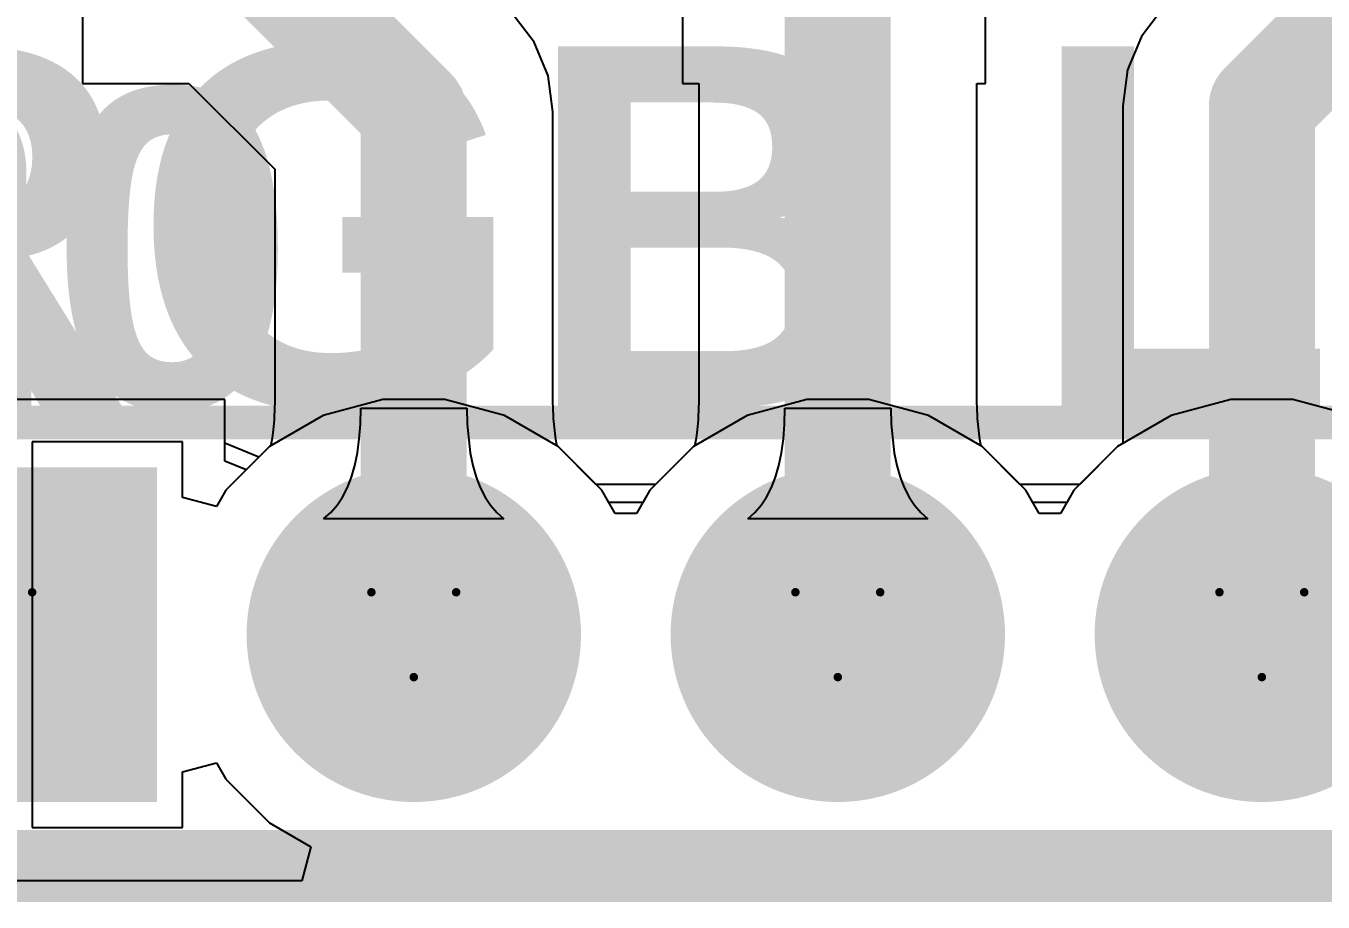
# Model space of a CAD drawing. Header units: inches. Extents: x -3 to 5437, y -3 to 5435.
# Drawn here: x 93.74 to 101.51, y -2.91 to 2.34 of the extents above; entities that cross this region are included whole.
import ezdxf

# ---------------------------------------------------------------- set-up
doc = ezdxf.new("R2010")
doc.units = ezdxf.units.IN
for name, color, linetype in [('Board Outline', 216, 'Continuous'), ('Bottom Layer', 5, 'Continuous'), ('Bottom Solder', 6, 'Continuous'), ('Drill Drawing', 1, 'Continuous'), ('GND', 16, 'Continuous'), ('Multi-Layer', 9, 'Continuous'), ('Pad Holes', 156, 'Continuous'), ('PWR', 76, 'Continuous'), ('Top Layer', 1, 'Continuous'), ('Top Overlay', 2, 'Continuous'), ('Top Solder', 216, 'Continuous')]:
    doc.layers.add(name, color=color, linetype=linetype)
doc.styles.add('Arial_Bold', font='', dxfattribs={"height": 0.2})
doc.styles.get('Arial_Bold').set_extended_font_data('Arial', bold=True)

# ---------------------------------------------------------------- blocks, each defined once
blk = doc.blocks.new('HDR1X4_395')
at = {"layer": 'Bottom Layer'}
blk.add_hatch(color=5, dxfattribs=at).paths.add_polyline_path([(-0.9, 0.9), (0.9, 0.9), (0.9, -0.9), (-0.9, -0.9)])
h = blk.add_hatch(color=5, dxfattribs=at)
edge = h.paths.add_edge_path()
edge.add_arc((2.54, 0), 0.9, 0, 360)
h = blk.add_hatch(color=5, dxfattribs=at)
edge = h.paths.add_edge_path()
edge.add_arc((5.08, 0), 0.9, 0, 360)
h = blk.add_hatch(color=5, dxfattribs=at)
edge = h.paths.add_edge_path()
edge.add_arc((7.62, 0), 0.9, 0, 360)
at = {"layer": 'Bottom Solder'}
blk.add_hatch(color=6, dxfattribs=at).paths.add_polyline_path([(-1.0016, 1.0016), (1.0016, 1.0016), (1.0016, -1.0016), (-1.0016, -1.0016)])
h = blk.add_hatch(color=6, dxfattribs=at)
edge = h.paths.add_edge_path()
edge.add_arc((2.54, 0), 1.0016, 0, 360)
h = blk.add_hatch(color=6, dxfattribs=at)
edge = h.paths.add_edge_path()
edge.add_arc((5.08, 0), 1.0016, 0, 360)
h = blk.add_hatch(color=6, dxfattribs=at)
edge = h.paths.add_edge_path()
edge.add_arc((7.62, 0), 1.0016, 0, 360)
at = {"layer": 'GND'}
blk.add_hatch(color=16, dxfattribs=at).paths.add_polyline_path([(-0.9, 0.9), (0.9, 0.9), (0.9, -0.9), (-0.9, -0.9)])
h = blk.add_hatch(color=16, dxfattribs=at)
edge = h.paths.add_edge_path()
edge.add_arc((2.54, 0), 0.9, 0, 360)
h = blk.add_hatch(color=16, dxfattribs=at)
edge = h.paths.add_edge_path()
edge.add_arc((5.08, 0), 0.9, 0, 360)
h = blk.add_hatch(color=16, dxfattribs=at)
edge = h.paths.add_edge_path()
edge.add_arc((7.62, 0), 0.9, 0, 360)
at = {"layer": 'Multi-Layer'}
blk.add_hatch(color=9, dxfattribs=at).paths.add_polyline_path([(-0.9, 0.9), (0.9, 0.9), (0.9, -0.9), (-0.9, -0.9)])
h = blk.add_hatch(color=9, dxfattribs=at)
edge = h.paths.add_edge_path()
edge.add_arc((2.54, 0), 0.9, 0, 360)
h = blk.add_hatch(color=9, dxfattribs=at)
edge = h.paths.add_edge_path()
edge.add_arc((5.08, 0), 0.9, 0, 360)
h = blk.add_hatch(color=9, dxfattribs=at)
edge = h.paths.add_edge_path()
edge.add_arc((7.62, 0), 0.9, 0, 360)
at = {"layer": 'Pad Holes'}
h = blk.add_hatch(color=7, dxfattribs=at)
edge = h.paths.add_edge_path()
edge.add_arc((0, 0), 0.475, 0, 360)
h = blk.add_hatch(color=7, dxfattribs=at)
edge = h.paths.add_edge_path()
edge.add_arc((2.54, 0), 0.475, 0, 360)
h = blk.add_hatch(color=7, dxfattribs=at)
edge = h.paths.add_edge_path()
edge.add_arc((5.08, 0), 0.475, 0, 360)
h = blk.add_hatch(color=7, dxfattribs=at)
edge = h.paths.add_edge_path()
edge.add_arc((7.62, 0), 0.475, 0, 360)
at = {"layer": 'PWR'}
blk.add_hatch(color=76, dxfattribs=at).paths.add_polyline_path([(-0.9, 0.9), (0.9, 0.9), (0.9, -0.9), (-0.9, -0.9)])
h = blk.add_hatch(color=76, dxfattribs=at)
edge = h.paths.add_edge_path()
edge.add_arc((2.54, 0), 0.9, 0, 360)
h = blk.add_hatch(color=76, dxfattribs=at)
edge = h.paths.add_edge_path()
edge.add_arc((5.08, 0), 0.9, 0, 360)
h = blk.add_hatch(color=76, dxfattribs=at)
edge = h.paths.add_edge_path()
edge.add_arc((7.62, 0), 0.9, 0, 360)
at = {"layer": 'Top Layer'}
blk.add_hatch(color=1, dxfattribs=at).paths.add_polyline_path([(-0.9, 0.9), (0.9, 0.9), (0.9, -0.9), (-0.9, -0.9)])
h = blk.add_hatch(color=1, dxfattribs=at)
edge = h.paths.add_edge_path()
edge.add_arc((2.54, 0), 0.9, 0, 360)
h = blk.add_hatch(color=1, dxfattribs=at)
edge = h.paths.add_edge_path()
edge.add_arc((5.08, 0), 0.9, 0, 360)
h = blk.add_hatch(color=1, dxfattribs=at)
edge = h.paths.add_edge_path()
edge.add_arc((7.62, 0), 0.9, 0, 360)
at = {"layer": 'Top Solder'}
blk.add_hatch(color=216, dxfattribs=at).paths.add_polyline_path([(-1.0016, 1.0016), (1.0016, 1.0016), (1.0016, -1.0016), (-1.0016, -1.0016)])
h = blk.add_hatch(color=216, dxfattribs=at)
edge = h.paths.add_edge_path()
edge.add_arc((2.54, 0), 1.0016, 0, 360)
h = blk.add_hatch(color=216, dxfattribs=at)
edge = h.paths.add_edge_path()
edge.add_arc((5.08, 0), 1.0016, 0, 360)
h = blk.add_hatch(color=216, dxfattribs=at)
edge = h.paths.add_edge_path()
edge.add_arc((7.62, 0), 1.0016, 0, 360)
at = {"layer": 'Top Overlay'}
for points in [[(-1.27, 1.27, 0.2, 0.2, 0), (8.89, 1.27, 0.2, 0.2, 0)], [(-1.27, -1.27, 0.2, 0.2, 0), (8.89, -1.27, 0.2, 0.2, 0)]]:
    blk.add_lwpolyline(points, format="xyseb", dxfattribs=at)

msp = doc.modelspace()

# ---------------------------------------------------------------- linework, layer by layer
at = {"layer": 'Board Outline'}
msp.add_lwpolyline([(-2.777, -2.7796, 0.254, 0.254, 0), (202.223, -2.7796, 0.254, 0.254, 0)], format="xyseb", dxfattribs=at)
at = {"layer": 'Bottom Layer'}
for p, q in [((94.9338, 0.1016), (92.1178, 0.1016)), ((94.9338, -0.2675), (94.9338, 0.1016)), ((95.8805, 0.1016), (95.5224, 0.0057)), ((96.2512, 0.1016), (95.8805, 0.1016)), ((96.6093, 0.0057), (96.2512, 0.1016)), ((98.4205, 0.1016), (98.0624, 0.0057)), ((98.7912, 0.1016), (98.4205, 0.1016)), ((99.1493, 0.0057), (98.7912, 0.1016)), ((100.9605, 0.1016), (100.6024, 0.0057)), ((101.3312, 0.1016), (100.9605, 0.1016)), ((101.6893, 0.0057), (101.3312, 0.1016)), ((95.5224, 0.0057), (95.2013, -0.1797)), ((96.9304, -0.1797), (96.6093, 0.0057)), ((98.0624, 0.0057), (97.7413, -0.1797)), ((99.4704, -0.1797), (99.1493, 0.0057)), ((100.6024, 0.0057), (100.2813, -0.1797)), ((95.2013, -0.1797), (95.0608, -0.3201)), ((97.157, -0.4063), (96.9304, -0.1797)), ((97.7413, -0.1797), (97.5146, -0.4063)), ((99.697, -0.4063), (99.4704, -0.1797)), ((100.2813, -0.1797), (100.0546, -0.4063)), ((95.0608, -0.3201), (94.9338, -0.2675)), ((97.5146, -0.4063), (97.157, -0.4063)), ((100.0546, -0.4063), (99.697, -0.4063))]:
    msp.add_line(p, q, dxfattribs=at)
at = {"layer": 'Drill Drawing'}
for points in [[(93.2718, -1.0523, 0.0508, 0.0508, 0), (93.7798, -1.0523, 0.0508, 0.0508, 0)], [(93.5258, -1.5603, 0.0508, 0.0508, 0), (93.7798, -1.0523, 0.0508, 0.0508, 0)], [(95.8118, -1.0523, 0.0508, 0.0508, 0), (96.3198, -1.0523, 0.0508, 0.0508, 0)], [(95.8118, -1.0523, 0.0508, 0.0508, 0), (96.0658, -1.5603, 0.0508, 0.0508, 0)], [(96.0658, -1.5603, 0.0508, 0.0508, 0), (96.3198, -1.0523, 0.0508, 0.0508, 0)], [(98.3518, -1.0523, 0.0508, 0.0508, 0), (98.8598, -1.0523, 0.0508, 0.0508, 0)], [(98.3518, -1.0523, 0.0508, 0.0508, 0), (98.6058, -1.5603, 0.0508, 0.0508, 0)], [(98.6058, -1.5603, 0.0508, 0.0508, 0), (98.8598, -1.0523, 0.0508, 0.0508, 0)], [(100.8918, -1.0523, 0.0508, 0.0508, 0), (101.3998, -1.0523, 0.0508, 0.0508, 0)], [(100.8918, -1.0523, 0.0508, 0.0508, 0), (101.1458, -1.5603, 0.0508, 0.0508, 0)], [(101.1458, -1.5603, 0.0508, 0.0508, 0), (101.3998, -1.0523, 0.0508, 0.0508, 0)]]:
    msp.add_lwpolyline(points, format="xyseb", dxfattribs=at)
for points in [[(93.7671, -1.0523, 0.0254, 0.0254, 1), (93.7925, -1.0523, 0.0254, 0.0254, 1)], [(93.7671, -1.0523, 0.0254, 0.0254, 1), (93.7925, -1.0523, 0.0254, 0.0254, 1)], [(95.7991, -1.0523, 0.0254, 0.0254, 1), (95.8245, -1.0523, 0.0254, 0.0254, 1)], [(95.7991, -1.0523, 0.0254, 0.0254, 1), (95.8245, -1.0523, 0.0254, 0.0254, 1)], [(96.3071, -1.0523, 0.0254, 0.0254, 1), (96.3325, -1.0523, 0.0254, 0.0254, 1)], [(96.3071, -1.0523, 0.0254, 0.0254, 1), (96.3325, -1.0523, 0.0254, 0.0254, 1)], [(98.3391, -1.0523, 0.0254, 0.0254, 1), (98.3645, -1.0523, 0.0254, 0.0254, 1)], [(98.3391, -1.0523, 0.0254, 0.0254, 1), (98.3645, -1.0523, 0.0254, 0.0254, 1)], [(98.8471, -1.0523, 0.0254, 0.0254, 1), (98.8725, -1.0523, 0.0254, 0.0254, 1)], [(98.8471, -1.0523, 0.0254, 0.0254, 1), (98.8725, -1.0523, 0.0254, 0.0254, 1)], [(100.8791, -1.0523, 0.0254, 0.0254, 1), (100.9045, -1.0523, 0.0254, 0.0254, 1)], [(100.8791, -1.0523, 0.0254, 0.0254, 1), (100.9045, -1.0523, 0.0254, 0.0254, 1)], [(101.3871, -1.0523, 0.0254, 0.0254, 1), (101.4125, -1.0523, 0.0254, 0.0254, 1)], [(101.3871, -1.0523, 0.0254, 0.0254, 1), (101.4125, -1.0523, 0.0254, 0.0254, 1)], [(96.0531, -1.5603, 0.0254, 0.0254, 1), (96.0785, -1.5603, 0.0254, 0.0254, 1)], [(96.0531, -1.5603, 0.0254, 0.0254, 1), (96.0785, -1.5603, 0.0254, 0.0254, 1)], [(98.5931, -1.5603, 0.0254, 0.0254, 1), (98.6185, -1.5603, 0.0254, 0.0254, 1)], [(98.5931, -1.5603, 0.0254, 0.0254, 1), (98.6185, -1.5603, 0.0254, 0.0254, 1)], [(101.1331, -1.5603, 0.0254, 0.0254, 1), (101.1585, -1.5603, 0.0254, 0.0254, 1)], [(101.1331, -1.5603, 0.0254, 0.0254, 1), (101.1585, -1.5603, 0.0254, 0.0254, 1)]]:
    msp.add_lwpolyline(points, format="xyseb", close=True, dxfattribs=at)
at = {"layer": 'GND'}
for p, q in [((94.9338, 0.1016), (92.1178, 0.1016)), ((94.9338, -0.1598), (94.9338, 0.1016)), ((95.8805, 0.1016), (95.5224, 0.0057)), ((96.2512, 0.1016), (95.8805, 0.1016)), ((96.6093, 0.0057), (96.2512, 0.1016)), ((98.4205, 0.1016), (98.0624, 0.0057)), ((98.7912, 0.1016), (98.4205, 0.1016)), ((99.1493, 0.0057), (98.7912, 0.1016)), ((100.9605, 0.1016), (100.6024, 0.0057)), ((101.3312, 0.1016), (100.9605, 0.1016)), ((101.6893, 0.0057), (101.3312, 0.1016)), ((95.5224, 0.0057), (95.2013, -0.1797)), ((96.9304, -0.1797), (96.6093, 0.0057)), ((98.0624, 0.0057), (97.7413, -0.1797)), ((99.4704, -0.1797), (99.1493, 0.0057)), ((100.6024, 0.0057), (100.2813, -0.1797)), ((95.137, -0.2439), (94.9338, -0.1598)), ((95.2013, -0.1797), (95.137, -0.2439)), ((97.1925, -0.4418), (96.9304, -0.1797)), ((97.7413, -0.1797), (97.4792, -0.4418)), ((99.7325, -0.4418), (99.4704, -0.1797)), ((100.2813, -0.1797), (100.0192, -0.4418)), ((97.2342, -0.5141), (97.1925, -0.4418)), ((97.4792, -0.4418), (97.4374, -0.5141)), ((99.7742, -0.5141), (99.7325, -0.4418)), ((100.0192, -0.4418), (99.9774, -0.5141)), ((97.4374, -0.5141), (97.2342, -0.5141)), ((99.9774, -0.5141), (99.7742, -0.5141))]:
    msp.add_line(p, q, dxfattribs=at)
at = {"layer": 'PWR'}
for p, q in [((95.8805, 0.1016), (95.5224, 0.0057)), ((96.2512, 0.1016), (95.8805, 0.1016)), ((96.6093, 0.0057), (96.2512, 0.1016)), ((98.4205, 0.1016), (98.0624, 0.0057)), ((98.7912, 0.1016), (98.4205, 0.1016)), ((99.1493, 0.0057), (98.7912, 0.1016)), ((100.9605, 0.1016), (100.6024, 0.0057)), ((101.3312, 0.1016), (100.9605, 0.1016)), ((101.6893, 0.0057), (101.3312, 0.1016)), ((95.5224, 0.0057), (95.2013, -0.1797)), ((96.9304, -0.1797), (96.6093, 0.0057)), ((98.0624, 0.0057), (97.7413, -0.1797)), ((99.4704, -0.1797), (99.1493, 0.0057)), ((100.6024, 0.0057), (100.2813, -0.1797)), ((94.6798, -0.1524), (93.7798, -0.1524)), ((93.7798, -0.1524), (93.7798, -1.3063)), ((94.6798, -0.4846), (94.6798, -0.1524)), ((95.2013, -0.1797), (94.9392, -0.4418)), ((97.1925, -0.4418), (96.9304, -0.1797)), ((97.7413, -0.1797), (97.4792, -0.4418)), ((99.7325, -0.4418), (99.4704, -0.1797)), ((100.2813, -0.1797), (100.0192, -0.4418)), ((94.9392, -0.4418), (94.883, -0.539)), ((97.2342, -0.5141), (97.1925, -0.4418)), ((97.4792, -0.4418), (97.4374, -0.5141)), ((99.7742, -0.5141), (99.7325, -0.4418)), ((100.0192, -0.4418), (99.9774, -0.5141)), ((94.883, -0.539), (94.6798, -0.4846)), ((97.4374, -0.5141), (97.2342, -0.5141)), ((99.9774, -0.5141), (99.7742, -0.5141)), ((93.7798, -1.3063), (93.7798, -2.4603)), ((94.6798, -2.1281), (94.883, -2.0737)), ((94.883, -2.0737), (94.9392, -2.1709)), ((94.6798, -2.4603), (94.6798, -2.1281)), ((94.9392, -2.1709), (95.2013, -2.433)), ((93.7798, -2.4603), (94.6798, -2.4603)), ((95.2013, -2.433), (95.4496, -2.5764)), ((95.4496, -2.5764), (95.3952, -2.7796)), ((95.3952, -2.7796), (90.8945, -2.7796))]:
    msp.add_line(p, q, dxfattribs=at)
at = {"layer": 'Top Layer'}
for p, q in [((94.0803, 3.8098), (94.0803, 1.9938)), ((97.6744, 3.8098), (97.6744, 1.9938)), ((99.4904, 1.9938), (99.4904, 3.3478)), ((96.7869, 2.2407), (96.6546, 2.4131)), ((100.5571, 2.4474), (100.4248, 2.275)), ((100.4248, 2.275), (100.3416, 2.0742)), ((96.8701, 2.0398), (96.7869, 2.2407)), ((96.8985, 1.8243), (96.8701, 2.0398)), ((100.3416, 2.0742), (100.3274, 1.9664)), ((94.0803, 1.9938), (94.7188, 1.9938)), ((94.7188, 1.9938), (95.2332, 1.4795)), ((97.6744, 1.9938), (97.7732, 1.9938)), ((97.7732, 1.9938), (97.7732, 0.0745)), ((99.4385, 0.0745), (99.4385, 1.9938)), ((99.4385, 1.9938), (99.4904, 1.9938)), ((100.3274, 1.9664), (100.3132, 1.8587)), ((96.8985, 0.0745), (96.8985, 1.8243)), ((100.3132, 1.8587), (100.3132, -0.1612)), ((95.2332, 1.4795), (95.2332, 0.0745)), ((94.9338, 0.1016), (92.1178, 0.1016)), ((94.9338, -0.2675), (94.9338, 0.1016)), ((95.2305, 0.0624), (95.2286, -0.02)), ((95.2332, 0.0745), (95.2305, 0.0624)), ((95.7461, -0.0454), (95.7483, 0.0504)), ((95.7483, 0.0504), (96.3833, 0.0504)), ((96.3833, 0.0504), (96.3856, -0.0454)), ((96.9011, 0.0624), (96.8985, 0.0745)), ((96.9029, -0.0126), (96.9011, 0.0624)), ((97.7705, 0.0624), (97.7686, -0.02)), ((97.7732, 0.0745), (97.7705, 0.0624)), ((98.2861, -0.0454), (98.2883, 0.0504)), ((98.2883, 0.0504), (98.9233, 0.0504)), ((98.9233, 0.0504), (98.9256, -0.0454)), ((99.4411, 0.0624), (99.4385, 0.0745)), ((99.4429, -0.0126), (99.4411, 0.0624)), ((95.2286, -0.02), (95.2241, -0.0807)), ((95.7394, -0.1346), (95.7461, -0.0454)), ((96.3856, -0.0454), (96.4034, -0.2172)), ((96.9159, -0.1384), (96.9029, -0.0126)), ((97.7686, -0.02), (97.7641, -0.0807)), ((98.2794, -0.1346), (98.2861, -0.0454)), ((98.9256, -0.0454), (98.9434, -0.2172)), ((99.4559, -0.1384), (99.4429, -0.0126)), ((95.2173, -0.1306), (95.2094, -0.1694)), ((95.2241, -0.0807), (95.2173, -0.1306)), ((95.7283, -0.2172), (95.7394, -0.1346)), ((96.9223, -0.1694), (96.9159, -0.1384)), ((97.7573, -0.1306), (97.7494, -0.1694)), ((97.7641, -0.0807), (97.7573, -0.1306)), ((98.2683, -0.2172), (98.2794, -0.1346)), ((99.4623, -0.1694), (99.4559, -0.1384)), ((95.2013, -0.1797), (95.0608, -0.3201)), ((95.2075, -0.1761), (95.2013, -0.1797)), ((95.2094, -0.1694), (95.2075, -0.1761)), ((95.7127, -0.2933), (95.7283, -0.2172)), ((96.4034, -0.2172), (96.4189, -0.2933)), ((96.9242, -0.1761), (96.9223, -0.1694)), ((96.9304, -0.1797), (96.9242, -0.1761)), ((97.1925, -0.4418), (96.9304, -0.1797)), ((97.7413, -0.1797), (97.4792, -0.4418)), ((97.7475, -0.1761), (97.7413, -0.1797)), ((97.7494, -0.1694), (97.7475, -0.1761)), ((98.2527, -0.2933), (98.2683, -0.2172)), ((98.9434, -0.2172), (98.9589, -0.2933)), ((99.4642, -0.1761), (99.4623, -0.1694)), ((99.4704, -0.1797), (99.4642, -0.1761)), ((99.7325, -0.4418), (99.4704, -0.1797)), ((100.2813, -0.1797), (100.0192, -0.4418)), ((100.3132, -0.1612), (100.2813, -0.1797)), ((95.0608, -0.3201), (94.9338, -0.2675)), ((95.6927, -0.3628), (95.7127, -0.2933)), ((96.4189, -0.2933), (96.439, -0.3628)), ((98.2327, -0.3628), (98.2527, -0.2933)), ((98.9589, -0.2933), (98.979, -0.3628)), ((95.6682, -0.4257), (95.6927, -0.3628)), ((96.439, -0.3628), (96.4634, -0.4257)), ((98.2082, -0.4257), (98.2327, -0.3628)), ((98.979, -0.3628), (99.0034, -0.4257)), ((95.6393, -0.4821), (95.6682, -0.4257)), ((96.4634, -0.4257), (96.4924, -0.4821)), ((97.2723, -0.5801), (97.1925, -0.4418)), ((97.4792, -0.4418), (97.3993, -0.5801)), ((98.1793, -0.4821), (98.2082, -0.4257)), ((99.0034, -0.4257), (99.0324, -0.4821)), ((99.8123, -0.5801), (99.7325, -0.4418)), ((100.0192, -0.4418), (99.9393, -0.5801)), ((95.5681, -0.5751), (95.6059, -0.5319)), ((95.6059, -0.5319), (95.6393, -0.4821)), ((96.4924, -0.4821), (96.5257, -0.5319)), ((96.5257, -0.5319), (96.5636, -0.5751)), ((98.1081, -0.5751), (98.1459, -0.5319)), ((98.1459, -0.5319), (98.1793, -0.4821)), ((99.0324, -0.4821), (99.0657, -0.5319)), ((99.0657, -0.5319), (99.1036, -0.5751)), ((95.5258, -0.6118), (95.5681, -0.5751)), ((96.6058, -0.6118), (95.5258, -0.6118)), ((96.5636, -0.5751), (96.6058, -0.6118)), ((97.3993, -0.5801), (97.2723, -0.5801)), ((98.0658, -0.6118), (98.1081, -0.5751)), ((99.1458, -0.6118), (98.0658, -0.6118)), ((99.1036, -0.5751), (99.1458, -0.6118)), ((99.9393, -0.5801), (99.8123, -0.5801))]:
    msp.add_line(p, q, dxfattribs=at)
for points in [[(94.9883, 2.9018, 0.635, 0.635, 0), (96.0658, 1.8243, 0.635, 0.635, 0)], [(98.6058, -1.3063, 0.635, 0.635, 0), (98.6058, 2.8784, 0.635, 0.635, 0)], [(101.1458, 1.8587, 0.635, 0.635, 0), (102.094, 2.8069, 0.635, 0.635, 0)], [(101.1458, -1.3063, 0.635, 0.635, 0), (101.1458, 1.8587, 0.635, 0.635, 0)], [(96.0658, -1.3063, 0.635, 0.635, 0), (96.0658, 1.8243, 0.635, 0.635, 0)]]:
    msp.add_lwpolyline(points, format="xyseb", dxfattribs=at)
for points in [[(100.9871, 1.8587, 0.3175, 0.3175, 1), (101.3046, 1.8587, 0.3175, 0.3175, 1)], [(100.9871, 1.8587, 0.3175, 0.3175, 1), (101.3046, 1.8587, 0.3175, 0.3175, 1)], [(95.9071, 1.8243, 0.3175, 0.3175, 1), (96.2246, 1.8243, 0.3175, 0.3175, 1)], [(95.9071, 1.8243, 0.3175, 0.3175, 1), (96.2246, 1.8243, 0.3175, 0.3175, 1)], [(95.9071, -1.3063, 0.3175, 0.3175, 1), (96.2246, -1.3063, 0.3175, 0.3175, 1)], [(98.4471, -1.3063, 0.3175, 0.3175, 1), (98.7646, -1.3063, 0.3175, 0.3175, 1)], [(100.9871, -1.3063, 0.3175, 0.3175, 1), (101.3046, -1.3063, 0.3175, 0.3175, 1)]]:
    msp.add_lwpolyline(points, format="xyseb", close=True, dxfattribs=at)

# ---------------------------------------------------------------- block references
msp.add_blockref('HDR1X4_395', (93.5258, -1.3063))

# ---------------------------------------------------------------- texts
at = {"layer": 'Top Overlay', "style": 'Arial_Bold'}
for s, height, p in [('RGB LED', 2.159, (92.205, 0.0561)), ('DS18B20', 1.905, (83.823, 0.053))]:
    msp.add_text(s, height=height, rotation=360, dxfattribs=at).set_placement(p)

doc.saveas('drawing.dxf')
